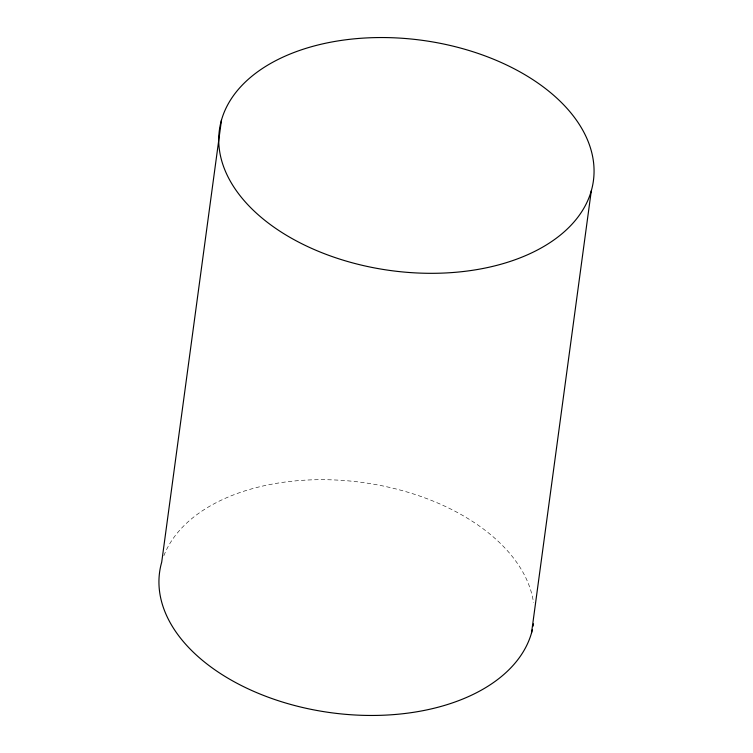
<?xml version="1.0" encoding="UTF-8"?>
<svg xmlns="http://www.w3.org/2000/svg" width="753" height="753" viewBox="0 0 753 753"><rect width="100%" height="100%" fill="white"/><g stroke="black" fill="none" stroke-linecap="round" stroke-linejoin="round"><path stroke-width="0.56" stroke-dasharray="3.77 2.82" d="M163.872 555.705A188.73 116.197 7.7 0 1 359.755 482.108A188.73 116.197 7.7 0 1 533.529 602.682"/><path stroke-width="1.13" d="M221.486 120.009L161.707 562.152A188.73 116.197 7.7 0 0 317.248 710.531A188.73 116.197 7.7 0 0 532.39 629.612M531.514 632.991L591.293 190.848A188.73 116.197 7.7 0 0 341.768 40.342A188.73 116.197 7.7 0 0 286.112 235.096A188.73 116.197 7.7 0 0 591.293 190.848M533.5 623.861A188.73 116.197 7.7 0 1 533.115 626.176"/></g></svg>
